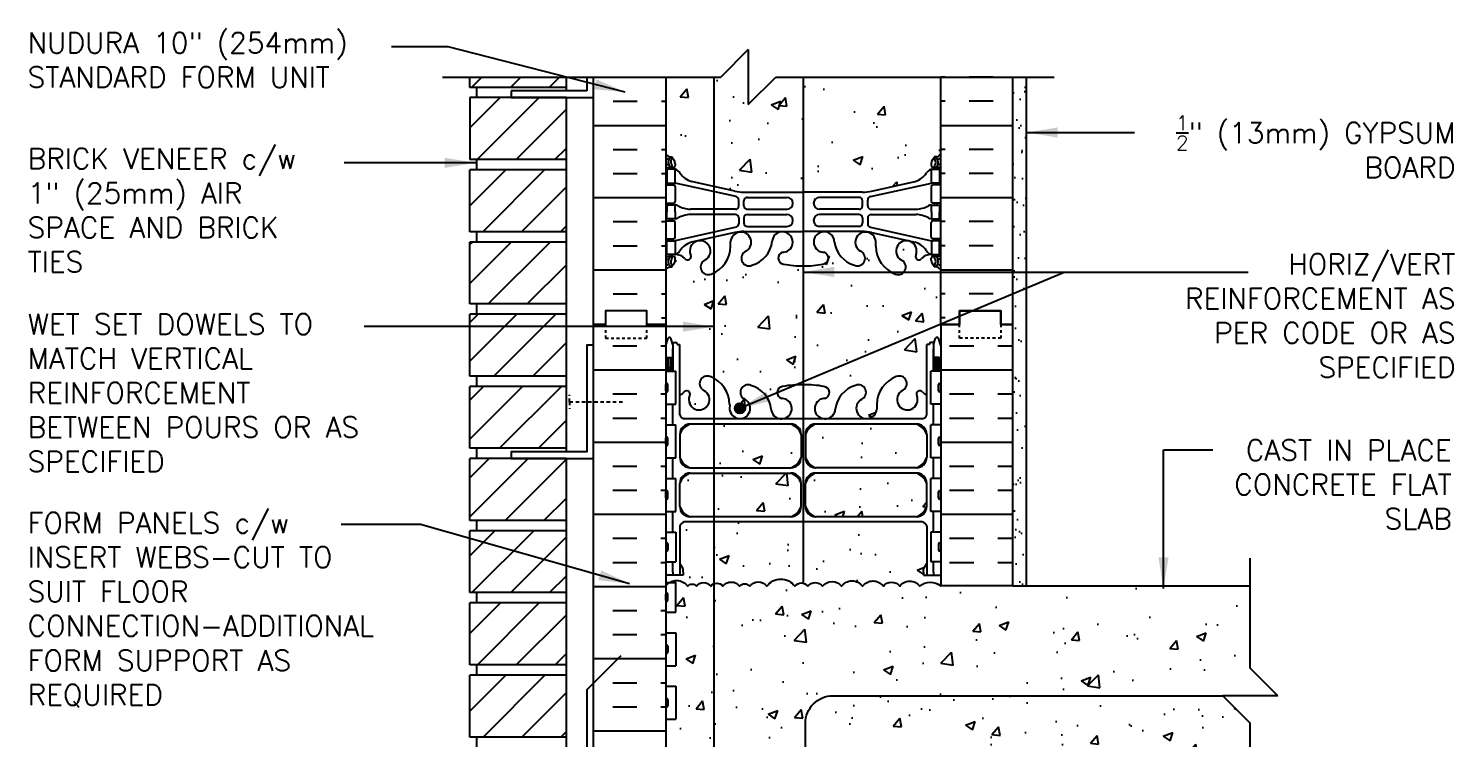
# Model space of a CAD drawing. Header units: inches. Extents: x 75 to 126.9, y 108.4 to 175.2.
# Drawn here: x 75 to 126.9, y 149.3 to 175.2 of the extents above; entities that cross this region are included whole.
import ezdxf

# ---------------------------------------------------------------- set-up
doc = ezdxf.new("R2010")
doc.units = ezdxf.units.IN
doc.header["$LTSCALE"] = 0.5
doc.header["$MEASUREMENT"] = 0
doc.linetypes.add('DASHED2', pattern=[0.375, 0.25, -0.125])
for name, color, linetype in [('HATCH', 12, 'Continuous'), ('line25', 2, 'Continuous'), ('LINE3', 3, 'Continuous'), ('LINE50', 5, 'Continuous'), ('LINE9', 9, 'Continuous'), ('TEXT', 4, 'Continuous'), ('Web_Edge', 9, 'Continuous')]:
    doc.layers.add(name, color=color, linetype=linetype)
doc.styles.add('DIM', font='romans.shx', dxfattribs={"width": 0.7})
doc.styles.add('ROMANS', font='romans.shx', dxfattribs={"height": 0.75})
doc.dimstyles.new('ext_12', dxfattribs={"dimscale": 12, "dimtxt": 0.09375, "dimasz": 0.09375, "dimexe": 0.09375, "dimexo": 0.0625, "dimgap": 0.0625, "dimtad": 1, "dimdec": 1, "dimzin": 3, "dimdsep": 46, "dimlunit": 4, "dimtxsty": 'DIM', "dimcen": 0.09, "dimdle": 0.09375, "dimclrt": 4, "dimadec": 0, "dimazin": 0, "dimtfac": 1, "dimtdec": 1, "dimtmove": 2, "dimatfit": 3, "dimfxl": 1, "dimfrac": 2, "dimtolj": 1, "dimtzin": 0, "dimarcsym": 0})

msp = doc.modelspace()

# ---------------------------------------------------------------- hatches: boundary and pattern name
at = {"layer": 'HATCH'}
h = msp.add_hatch(dxfattribs=at)
h.set_pattern_fill('AR-CONC', color=256, scale=0.5)
h.paths.add_polyline_path([(118.433, 150.901), (120.433, 150.901), (119.433, 151.901), (119.433, 154.901), (110.803, 154.901), (108.178, 154.901, 0.370317), (107.416, 154.881, 0.520567), (106.685, 154.881, 0.520567), (106.092, 154.881, 0.520567), (105.335, 154.881, 0.520567), (104.568, 154.881, 0.520567), (103.88, 154.881, 0.520567), (103.344, 154.881, 0.520567), (102.874, 154.881, 0.520567), (101.854, 154.881, 0.520567), (101.23, 154.881, 0.520567), (100.863, 154.881, 0.520567), (100.258, 154.881, 0.520567), (99.813, 154.881, 0.520567), (99.298, 154.881, 0.520567), (98.976, 154.881, 0.388951), (98.322, 155.026), (98.543, 155.026), (98.543, 153.946), (98.178, 153.946), (98.178, 153.196), (98.543, 153.196), (98.543, 151.996), (98.178, 151.996), (98.178, 151.246), (98.543, 151.246), (98.543, 150.046), (98.178, 150.046), (98.178, 149.296), (98.543, 149.296), (98.543, 148.096), (98.178, 148.096), (98.178, 146.401, -0.504816), (98.976, 146.381, -0.520567), (99.298, 146.381, -0.520567), (99.813, 146.381, -0.520567), (100.258, 146.381, -0.520567), (100.863, 146.381, -0.520567), (101.23, 146.381, -0.520567), (101.854, 146.381, -0.520567), (102.874, 146.381, -0.520567), (103.344, 146.381, -0.520567), (103.88, 146.381, -0.520567), (104.568, 146.381, -0.520567), (105.335, 146.381, -0.520567), (106.092, 146.381, -0.520567), (106.685, 146.381, -0.520567), (107.416, 146.381, -0.370317), (108.178, 146.401), (108.866, 146.401), (108.866, 146.901), (110.366, 146.901), (119.433, 146.901), (119.433, 149.901)])
h.paths.add_polyline_path([(107.668, 130.967, 0.108935), (107.515, 130.854, -0.8344), (107.304, 130.979), (107.316, 131.001, 2.155404), (106.777, 130.806, -1), (106.563, 130.295, -0.311223), (105.854, 131.311), (105.855, 131.476, 1.661382), (105.294, 131.124, -1), (105.08, 130.612, -0.30095), (104.344, 131.485, 1.661382), (103.783, 131.132, 0.055617), (103.962, 131.086, -0.843243), (103.928, 130.654, -0.049932), (103.178, 130.59, -0.049932), (102.428, 130.654, -0.843243), (102.394, 131.086, 0.055617), (102.573, 131.132, 1.661382), (102.012, 131.485, -0.30095), (101.276, 130.612, -1), (101.062, 131.124, 1.661382), (100.501, 131.476), (100.502, 131.311, -0.311223), (99.793, 130.295, -1), (99.579, 130.806, 2.155404), (99.041, 131.001), (99.052, 130.979, -0.834375), (98.841, 130.854, 0.108938), (98.688, 130.967), (98.688, 129.13), (98.588, 129.13), (98.588, 129.1, -0.414214), (98.538, 129.05), (98.412, 129.05), (98.363, 128.9, -0.6), (98.263, 128.9), (98.178, 129.161), (98.178, 128.401), (102.376, 128.401), (103.376, 129.401), (103.376, 127.401), (104.376, 128.401), (108.178, 128.401), (108.178, 129.161), (108.093, 128.9, -0.6), (107.993, 128.9), (107.944, 129.05), (107.818, 129.05, -0.414214), (107.768, 129.1), (107.768, 129.13), (107.668, 129.13)])
h.paths.add_polyline_path([(107.668, 139.075, 0.268138), (107.507, 139.223), (98.849, 139.223, 0.268156), (98.688, 139.075), (98.688, 137.713), (98.808, 137.513), (98.808, 137.401), (98.808, 137.289), (98.688, 137.089), (98.688, 135.727, 0.268156), (98.849, 135.579), (107.507, 135.579, 0.268138), (107.668, 135.727), (107.668, 137.089), (107.548, 137.289), (107.548, 137.401), (107.548, 137.513), (107.668, 137.713)])
h.paths.add_polyline_path([(102.727, 133.61), (99.063, 133.61, 0.225652), (98.688, 133.235), (98.688, 132.394, 0.225652), (99.063, 132.019), (102.727, 132.019, 0.225652), (103.102, 132.394), (103.102, 133.235, 0.225652)])
h.paths.add_polyline_path([(103.102, 134.176), (103.102, 135.017, 0.225652), (102.727, 135.392), (99.063, 135.392, 0.225652), (98.688, 135.017), (98.688, 134.176, 0.225652), (99.063, 133.801), (102.727, 133.801, 0.225652)])
h.paths.add_polyline_path([(107.668, 135.017, 0.225652), (107.293, 135.392), (103.629, 135.392, 0.225652), (103.254, 135.017), (103.254, 134.176, 0.225652), (103.629, 133.801), (107.293, 133.801, 0.225652), (107.668, 134.176)])
h.paths.add_polyline_path([(107.668, 133.235, 0.225652), (107.293, 133.61), (103.629, 133.61, 0.225652), (103.254, 133.235), (103.254, 132.394, 0.225652), (103.629, 132.019), (107.293, 132.019, 0.225652), (107.668, 132.394)])
h.paths.add_polyline_path([(103.102, 140.626, 0.225652), (102.727, 141.001), (99.063, 141.001, 0.225652), (98.688, 140.626), (98.688, 139.786, 0.225652), (99.063, 139.411), (102.727, 139.411, 0.225652), (103.102, 139.786)])
h.paths.add_polyline_path([(103.102, 142.408, 0.225652), (102.727, 142.783), (99.063, 142.783, 0.225652), (98.688, 142.408), (98.688, 141.567, 0.225652), (99.063, 141.192), (102.727, 141.192, 0.225652), (103.102, 141.567)])
h.paths.add_polyline_path([(107.668, 142.408, 0.225652), (107.293, 142.783), (103.629, 142.783, 0.225652), (103.254, 142.408), (103.254, 141.567, 0.225652), (103.629, 141.192), (107.293, 141.192, 0.225652), (107.668, 141.567)])
h.paths.add_polyline_path([(107.668, 140.626, 0.225652), (107.293, 141.001), (103.629, 141.001, 0.225652), (103.254, 140.626), (103.254, 139.786, 0.225652), (103.629, 139.411), (107.293, 139.411, 0.225652), (107.668, 139.786)])
h.paths.add_polyline_path([(107.668, 145.672), (107.768, 145.672), (107.768, 145.702, -0.414214), (107.818, 145.752), (107.944, 145.752), (107.993, 145.902, -0.6), (108.093, 145.902), (108.178, 145.642), (108.178, 146.401, 0.370317), (107.416, 146.381, 0.520567), (106.685, 146.381, 0.520567), (106.092, 146.381, 0.520567), (105.335, 146.381, 0.520567), (104.568, 146.381, 0.520567), (103.88, 146.381, 0.520567), (103.344, 146.381, 0.520567), (102.874, 146.381, 0.520567), (101.854, 146.381, 0.520567), (101.23, 146.381, 0.520567), (100.863, 146.381, 0.520567), (100.258, 146.381, 0.520567), (99.813, 146.381, 0.520567), (99.298, 146.381, 0.520567), (98.976, 146.381, 0.504816), (98.178, 146.401), (98.178, 145.642), (98.263, 145.902, -0.6), (98.363, 145.902), (98.412, 145.752), (98.538, 145.752, -0.414214), (98.588, 145.702), (98.588, 145.672), (98.688, 145.672), (98.688, 143.835, 0.108933), (98.841, 143.948, -0.8344), (99.052, 143.823), (99.041, 143.801, 2.155404), (99.579, 143.996, -1), (99.793, 144.507, -0.311223), (100.502, 143.491), (100.501, 143.326, 1.661382), (101.062, 143.679, -1), (101.276, 144.19, -0.30095), (102.012, 143.318, 1.661382), (102.573, 143.67, 0.055617), (102.394, 143.716, -0.843243), (102.428, 144.148, -0.049932), (103.178, 144.213, -0.049932), (103.928, 144.148, -0.843243), (103.962, 143.716, 0.055617), (103.783, 143.67, 1.661382), (104.344, 143.318, -0.30095), (105.08, 144.19, -1), (105.294, 143.679, 1.661382), (105.855, 143.326), (105.854, 143.491, -0.311223), (106.563, 144.507, -1), (106.777, 143.996, 2.155404), (107.316, 143.801), (107.304, 143.823, -0.834375), (107.515, 143.948, 0.10894), (107.668, 143.835)])
h.paths.add_polyline_path([(107.668, 157.075, 0.268138), (107.507, 157.223), (98.849, 157.223, 0.268156), (98.688, 157.075), (98.688, 155.713), (98.808, 155.513), (98.808, 155.401), (98.808, 155.281), (98.178, 155.281), (98.178, 155.026), (98.322, 155.026, -0.388951), (98.976, 154.881, -0.520567), (99.298, 154.881, -0.520567), (99.813, 154.881, -0.520567), (100.258, 154.881, -0.520567), (100.863, 154.881, -0.520567), (101.23, 154.881, -0.520567), (101.854, 154.881, -0.520567), (102.874, 154.881, -0.520567), (103.344, 154.881, -0.520567), (103.88, 154.881, -0.520567), (104.568, 154.881, -0.520567), (105.335, 154.881, -0.520567), (106.092, 154.881, -0.520567), (106.685, 154.881, -0.520567), (107.416, 154.881, -0.370317), (108.178, 154.901), (108.178, 155.281), (107.548, 155.281), (107.548, 155.401), (107.548, 155.513), (107.668, 155.713)])
h.paths.add_polyline_path([(103.102, 158.626, 0.225652), (102.727, 159.001), (99.063, 159.001, 0.225652), (98.688, 158.626), (98.688, 157.786, 0.225652), (99.063, 157.411), (102.727, 157.411, 0.225652), (103.102, 157.786)])
h.paths.add_polyline_path([(103.102, 160.408, 0.225652), (102.727, 160.783), (99.063, 160.783, 0.225652), (98.688, 160.408), (98.688, 159.567, 0.225652), (99.063, 159.192), (102.727, 159.192, 0.225652), (103.102, 159.567)])
h.paths.add_polyline_path([(107.668, 160.408, 0.225652), (107.293, 160.783), (103.629, 160.783, 0.225652), (103.254, 160.408), (103.254, 159.567, 0.225652), (103.629, 159.192), (107.293, 159.192, 0.225652), (107.668, 159.567)])
h.paths.add_polyline_path([(107.668, 158.626, 0.225652), (107.293, 159.001), (103.629, 159.001, 0.225652), (103.254, 158.626), (103.254, 157.786, 0.225652), (103.629, 157.411), (107.293, 157.411, 0.225652), (107.668, 157.786)])
h.paths.add_polyline_path([(107.668, 163.672), (107.768, 163.672), (107.768, 163.702, -0.414214), (107.818, 163.752), (107.944, 163.752), (107.993, 163.902, -0.6), (108.093, 163.902), (108.178, 163.642), (108.178, 164.401), (108.178, 166.401, 0.08841), (108.032, 166.498), (107.942, 166.498), (107.942, 166.54, -0.249069), (107.832, 166.747), (107.832, 166.815, -0.414214), (107.895, 166.877), (107.942, 166.877), (107.942, 166.947), (107.837, 166.947, 0.231736), (107.479, 166.796, -0.8344), (107.268, 166.922), (107.28, 166.943, 2.155404), (106.741, 166.749, -1), (106.527, 166.238, -0.311223), (105.818, 167.254), (105.819, 167.419, 1.661382), (105.258, 167.066, -1), (105.044, 166.555, -0.30095), (104.308, 167.427, 1.661382), (103.747, 167.074, 0.055617), (103.926, 167.029, -0.843243), (103.892, 166.596, -0.047544), (103.178, 166.532, -0.047544), (102.464, 166.596, -0.843243), (102.43, 167.029, 0.055617), (102.609, 167.074, 1.661382), (102.048, 167.427, -0.30095), (101.312, 166.555, -1), (101.098, 167.066, 1.661382), (100.537, 167.419), (100.538, 167.254, -0.311223), (99.829, 166.238, -1), (99.615, 166.749, 2.155404), (99.077, 166.943), (99.088, 166.922, -0.834375), (98.877, 166.796, 0.23174), (98.519, 166.947), (98.414, 166.947), (98.414, 166.877), (98.462, 166.877, -0.414214), (98.524, 166.815), (98.524, 166.747, -0.249069), (98.414, 166.54), (98.414, 166.498), (98.324, 166.498, 0.088416), (98.178, 166.401), (98.178, 164.401), (98.178, 163.642), (98.263, 163.902, -0.6), (98.363, 163.902), (98.412, 163.752), (98.538, 163.752, -0.414214), (98.588, 163.702), (98.588, 163.672), (98.688, 163.672), (98.688, 161.835, 0.108933), (98.841, 161.948, -0.8344), (99.052, 161.823), (99.041, 161.801, 2.155404), (99.579, 161.996, -1), (99.793, 162.507, -0.311223), (100.502, 161.491), (100.501, 161.326, 1.661382), (101.062, 161.679, -1), (101.276, 162.19, -0.30095), (102.012, 161.318, 1.661382), (102.573, 161.67, 0.055617), (102.394, 161.716, -0.843243), (102.428, 162.148, -0.049932), (103.178, 162.213, -0.049932), (103.928, 162.148, -0.843243), (103.962, 161.716, 0.055617), (103.783, 161.67, 1.661382), (104.344, 161.318, -0.30095), (105.08, 162.19, -1), (105.294, 161.679, 1.661382), (105.855, 161.326), (105.854, 161.491, -0.311223), (106.563, 162.507, -1), (106.777, 161.996, 2.155404), (107.316, 161.801), (107.304, 161.823, -0.834375), (107.515, 161.948, 0.10894), (107.668, 161.835)])
h.paths.add_polyline_path([(108.178, 173.401), (102.178, 173.401), (101.178, 172.401), (101.178, 174.401), (100.178, 173.401), (98.178, 173.401), (98.178, 170.593, 0.088416), (98.324, 170.496), (98.414, 170.496), (98.414, 170.454, -0.249069), (98.524, 170.247), (98.524, 170.18, -0.414214), (98.462, 170.117), (98.414, 170.117), (98.414, 170.047), (98.519, 170.047, -0.155529), (98.695, 169.913, 0.180914), (99.113, 169.602), (100.693, 169.249, 0.054974), (101.02, 169.213), (103.178, 169.213), (105.336, 169.213, 0.054974), (105.663, 169.249), (107.244, 169.602, 0.180914), (107.661, 169.913, -0.155529), (107.837, 170.047), (107.942, 170.047), (107.942, 170.117), (107.895, 170.117, -0.414214), (107.832, 170.18), (107.832, 170.247, -0.249069), (107.942, 170.454), (107.942, 170.496), (108.032, 170.496, 0.08841), (108.178, 170.593)])
h.paths.add_polyline_path([(98.178, 146.401), (97.491, 146.401), (97.491, 145.901), (95.991, 145.901), (95.991, 146.401), (95.553, 146.401), (93.553, 146.401), (93.553, 144.901, -1), (93.053, 144.901), (93.053, 146.401), (91.753, 146.401), (91.753, 144.651, 0.079579), (92.753, 141.401), (97.928, 132.026), (97.928, 131.651), (98.178, 131.651)])
h = msp.add_hatch(dxfattribs=at)
h.set_pattern_fill('ANSI31', color=256, scale=8, style=0)
h.set_pattern_definition([(45, (92.1293, 152.8277), (-0.707107, 0.707107), [])])
h.paths.add_polyline_path([(94.553, 154.276), (91.053, 154.276), (91.053, 152.026), (94.553, 152.026)])
h.paths.add_polyline_path([(94.553, 173.401), (91.053, 173.401), (91.053, 173.026), (94.553, 173.026)])
h.paths.add_polyline_path([(94.553, 149.026), (91.053, 149.026), (91.053, 146.776), (94.553, 146.776)])
h.paths.add_polyline_path([(94.553, 172.651), (92.553, 172.651), (91.053, 172.651), (91.053, 170.401), (94.553, 170.401)])
h.paths.add_polyline_path([(94.553, 170.026), (91.053, 170.026), (91.053, 167.776), (94.553, 167.776)])
h.paths.add_polyline_path([(94.553, 159.526), (91.053, 159.526), (91.053, 157.276), (94.553, 157.276)])
h.paths.add_polyline_path([(94.553, 162.151), (91.053, 162.151), (91.053, 159.901), (94.553, 159.901)])
h.paths.add_polyline_path([(94.553, 164.776), (91.053, 164.776), (91.053, 162.526), (94.553, 162.526)])
h.paths.add_polyline_path([(94.553, 167.401), (91.053, 167.401), (91.053, 165.151), (94.553, 165.151)])
h.paths.add_polyline_path([(94.553, 151.651), (91.053, 151.651), (91.053, 149.401), (94.553, 149.401)])
h.paths.add_polyline_path([(94.553, 156.901), (91.053, 156.901), (91.053, 154.651), (94.553, 154.651)])
h = msp.add_hatch(dxfattribs=at)
h.set_pattern_fill('INSUL', color=256, scale=7, style=0)
h.set_pattern_definition([(0, (-2827.9834, -232.6084), (0, 2.625), []), (0, (-2827.9834, -231.7334), (0, 2.625), [0.875, -0.875]), (0, (-2827.9834, -230.8584), (0, 2.625), [0.875, -0.875])])
h.paths.add_polyline_path([(98.178, 173.401), (95.553, 173.401), (95.553, 164.401), (95.991, 164.401), (95.991, 164.901), (97.491, 164.901), (97.491, 164.401), (98.178, 164.401)])
h = msp.add_hatch(dxfattribs=at)
h.set_pattern_fill('INSUL', color=256, scale=7, style=0)
h.set_pattern_definition([(180, (3034.3397, -232.6084), (0, 2.625), []), (180, (3034.3397, -231.7334), (0, 2.625), [0.875, -0.875]), (180, (3034.3397, -230.8584), (0, 2.625), [0.875, -0.875])])
h.paths.add_polyline_path([(110.803, 173.401), (108.178, 173.401), (108.178, 164.401), (108.866, 164.401), (108.866, 164.901), (110.366, 164.901), (110.366, 164.401), (110.803, 164.401)])
h = msp.add_hatch(dxfattribs=at)
h.set_pattern_fill('AR-SAND', color=256, scale=0.5, style=0)
h.set_pattern_definition([(37.5, (100.74064, 146.9011), (-0.031497, 0.963412), [0, -0.76, 0, -0.85, 0, -0.8125]), (7.5, (100.7406, 146.9011), (0.88489, 1.411073), [0, -0.41, 0, -0.685, 0, -0.2625]), (327.5, (100.1256, 146.9011), (1.55707, 0.00283), [0, -0.25, 0, -0.9, 0, -1.175]), (317.5, (100.1256, 146.9011), (1.503063, 0.43884), [0, -0.125, 0, -0.59, 0, -0.675])])
h.paths.add_polyline_path([(110.803, 154.901), (111.303, 154.901), (111.303, 173.401), (110.803, 173.401)])
h = msp.add_hatch(dxfattribs=at)
h.set_pattern_fill('INSUL', color=256, scale=7, style=0)
h.paths.add_polyline_path([(110.803, 164.401), (110.366, 164.401), (110.366, 163.901), (108.866, 163.901), (108.866, 164.401), (108.178, 164.401), (108.178, 154.901), (110.803, 154.901)])
h.paths.add_polyline_path([(98.178, 164.401), (97.491, 164.401), (97.491, 163.901), (95.991, 163.901), (95.991, 164.401), (95.553, 164.401), (95.553, 146.401), (95.991, 146.401), (95.991, 146.901), (97.491, 146.901), (97.491, 146.401), (98.178, 146.401), (98.178, 148.096)])
at = {"layer": 'LINE3'}
msp.add_hatch(color=256, dxfattribs=at).paths.add_polyline_path([(100.688, 161.354, 1), (101.063, 161.354, 1)])

# ---------------------------------------------------------------- linework, layer by layer
at = {"layer": 'HATCH'}
msp.add_lwpolyline([(98.178, 154.901, -0.504816), (98.976, 154.881, -0.520567), (99.298, 154.881, -0.520567), (99.813, 154.881, -0.520567), (100.258, 154.881, -0.520567), (100.863, 154.881, -0.520567), (101.23, 154.881, -0.520567), (101.854, 154.881, -0.520567), (102.874, 154.881, -0.520567), (103.344, 154.881, -0.520567), (103.88, 154.881, -0.520567), (104.568, 154.881, -0.520567), (105.335, 154.881, -0.520567), (106.092, 154.881, -0.520567), (106.685, 154.881, -0.520567), (107.416, 154.881, -0.370317), (108.178, 154.901)], format="xyb", dxfattribs=at)
at = {"layer": 'line25'}
for p, q in [((91.053, 173.026), (91.053, 173.401)), ((94.553, 173.401), (94.553, 172.901)), ((98.178, 173.401), (98.178, 164.401)), ((108.178, 164.401), (108.178, 173.401)), ((94.553, 173.026), (91.053, 173.026)), ((91.303, 172.651), (91.303, 173.026)), ((94.553, 172.651), (91.053, 172.651)), ((91.053, 172.651), (91.053, 170.401)), ((94.553, 172.651), (94.553, 159.776)), ((94.553, 170.401), (91.053, 170.401)), ((91.303, 170.026), (91.303, 170.401)), ((94.553, 170.026), (91.053, 170.026)), ((91.053, 167.776), (91.053, 170.026)), ((94.553, 167.776), (91.053, 167.776)), ((91.303, 167.401), (91.303, 167.776)), ((94.553, 167.401), (91.053, 167.401)), ((91.053, 165.151), (91.053, 167.401)), ((94.553, 165.151), (91.053, 165.151)), ((91.303, 164.776), (91.303, 165.151)), ((94.553, 164.776), (91.053, 164.776)), ((91.053, 162.526), (91.053, 164.776)), ((98.178, 164.401), (98.178, 146.401)), ((108.178, 164.401), (108.178, 154.901)), ((94.553, 162.526), (91.053, 162.526)), ((91.303, 162.151), (91.303, 162.526)), ((98.178, 162.706), (98.543, 162.706)), ((98.543, 161.506), (98.543, 162.706)), ((108.178, 162.706), (107.813, 162.706)), ((107.813, 161.506), (107.813, 162.706)), ((94.553, 162.151), (91.053, 162.151)), ((91.053, 159.901), (91.053, 162.151)), ((98.178, 161.506), (98.543, 161.506)), ((108.178, 161.506), (107.813, 161.506)), ((98.178, 160.756), (98.543, 160.756)), ((98.543, 159.556), (98.543, 160.756)), ((108.178, 160.756), (107.813, 160.756)), ((107.813, 159.556), (107.813, 160.756)), ((94.553, 159.901), (91.053, 159.901)), ((91.303, 159.526), (91.303, 159.901)), ((94.553, 159.526), (91.053, 159.526)), ((91.053, 157.276), (91.053, 159.526)), ((94.553, 159.526), (94.553, 146.401)), ((98.178, 159.556), (98.543, 159.556)), ((108.178, 159.556), (107.813, 159.556)), ((98.178, 158.806), (98.543, 158.806)), ((98.543, 157.606), (98.543, 158.806)), ((108.178, 158.806), (107.813, 158.806)), ((107.813, 157.606), (107.813, 158.806)), ((94.553, 157.276), (91.053, 157.276)), ((91.303, 156.901), (91.303, 157.276)), ((98.178, 157.606), (98.543, 157.606)), ((108.178, 157.606), (107.813, 157.606)), ((94.553, 156.901), (91.053, 156.901)), ((91.053, 154.651), (91.053, 156.901)), ((98.178, 156.856), (98.543, 156.856)), ((98.543, 156.856), (98.543, 155.776)), ((108.178, 156.856), (107.813, 156.856)), ((107.813, 156.856), (107.813, 155.776)), ((98.178, 155.776), (98.543, 155.776)), ((108.178, 155.776), (107.813, 155.776)), ((94.553, 154.651), (91.053, 154.651)), ((91.303, 154.276), (91.303, 154.651)), ((98.178, 155.026), (98.543, 155.026)), ((98.543, 153.946), (98.543, 155.026)), ((110.803, 154.901), (108.178, 154.901)), ((94.553, 154.276), (91.053, 154.276)), ((91.053, 152.026), (91.053, 154.276)), ((98.178, 153.946), (98.543, 153.946)), ((98.178, 153.196), (98.543, 153.196)), ((98.543, 153.196), (98.543, 151.996)), ((94.553, 152.026), (91.053, 152.026)), ((91.303, 151.651), (91.303, 152.026)), ((98.178, 151.996), (98.543, 151.996)), ((94.553, 151.651), (91.053, 151.651)), ((91.053, 149.401), (91.053, 151.651)), ((98.178, 151.246), (98.543, 151.246)), ((98.543, 151.246), (98.543, 150.046)), ((98.178, 150.046), (98.543, 150.046)), ((94.553, 149.401), (91.053, 149.401)), ((91.303, 149.026), (91.303, 149.401))]:
    msp.add_line(p, q, dxfattribs=at)
at = {"layer": 'LINE3'}
for p, q in [((99.928, 173.401), (99.928, 128.4)), ((103.178, 173.401), (103.178, 154.995))]:
    msp.add_line(p, q, dxfattribs=at)
at = {"layer": 'LINE3', "linetype": 'Continuous'}
msp.add_lwpolyline([(103.256, 138.901), (103.256, 149.901, -0.414214), (104.256, 150.901), (118.433, 150.901)], format="xyb", dxfattribs=at)
at = {"layer": 'LINE3'}
msp.add_circle((100.875, 161.354), 0.188, dxfattribs=at)
at = {"layer": 'LINE50'}
for p, q in [((95.553, 164.401), (95.553, 173.401)), ((110.803, 164.401), (110.803, 173.401)), ((95.553, 146.401), (95.553, 164.401)), ((110.803, 154.901), (110.803, 164.401))]:
    msp.add_line(p, q, dxfattribs=at)
for points in [[(98.178, 164.401), (97.491, 164.401), (97.491, 164.901), (95.991, 164.901), (95.991, 164.401), (95.553, 164.401)], [(98.178, 164.401), (97.491, 164.401), (97.491, 164.901), (95.991, 164.901), (95.991, 164.401), (95.553, 164.401)], [(108.178, 164.401), (108.866, 164.401), (108.866, 164.901), (110.366, 164.901), (110.366, 164.401), (110.803, 164.401)], [(110.803, 164.401), (110.366, 164.401), (110.366, 164.901), (108.866, 164.901), (108.866, 164.401), (108.178, 164.401)]]:
    msp.add_lwpolyline(points, dxfattribs=at)
at = {"layer": 'LINE9'}
for p, q in [((101.178, 174.401), (100.178, 173.401)), ((101.178, 174.401), (101.178, 172.401)), ((90.053, 173.401), (100.178, 173.401)), ((95.303, 173.401), (95.303, 172.901)), ((95.553, 172.651), (95.553, 173.401)), ((101.178, 172.401), (102.178, 173.401)), ((102.178, 173.401), (112.303, 173.401)), ((111.303, 154.901), (111.303, 173.401)), ((95.303, 172.901), (92.553, 172.901)), ((92.553, 172.901), (92.553, 172.651)), ((92.553, 172.651), (95.553, 172.651)), ((98.178, 161.996), (98.178, 162.216)), ((98.178, 162.161), (98.178, 162.161)), ((98.178, 162.051), (98.178, 162.051)), ((98.218, 162.256), (98.218, 162.256)), ((98.218, 161.956), (98.218, 161.956)), ((98.258, 161.996), (98.258, 162.216)), ((108.098, 161.996), (108.098, 162.216)), ((108.138, 162.256), (108.138, 162.256)), ((108.138, 161.956), (108.138, 161.956)), ((108.178, 161.996), (108.178, 162.216)), ((108.178, 162.161), (108.178, 162.161)), ((108.178, 162.051), (108.178, 162.051)), ((98.178, 160.046), (98.178, 160.266)), ((98.218, 160.306), (98.218, 160.306)), ((98.258, 160.046), (98.258, 160.266)), ((108.098, 160.046), (108.098, 160.266)), ((108.138, 160.306), (108.138, 160.306)), ((108.178, 160.046), (108.178, 160.266)), ((98.178, 160.211), (98.178, 160.211)), ((98.178, 160.101), (98.178, 160.101)), ((98.218, 160.006), (98.218, 160.006)), ((108.138, 160.006), (108.138, 160.006)), ((108.178, 160.211), (108.178, 160.211)), ((108.178, 160.101), (108.178, 160.101)), ((98.178, 158.096), (98.178, 158.316)), ((98.178, 158.261), (98.178, 158.261)), ((98.218, 158.356), (98.218, 158.356)), ((98.258, 158.096), (98.258, 158.316)), ((108.098, 158.096), (108.098, 158.316)), ((108.138, 158.356), (108.138, 158.356)), ((108.178, 158.096), (108.178, 158.316)), ((108.178, 158.261), (108.178, 158.261)), ((98.178, 158.151), (98.178, 158.151)), ((98.218, 158.056), (98.218, 158.056)), ((108.138, 158.056), (108.138, 158.056)), ((108.178, 158.151), (108.178, 158.151)), ((98.178, 156.426), (98.178, 156.206)), ((98.178, 156.371), (98.178, 156.371)), ((98.178, 156.261), (98.178, 156.261)), ((98.218, 156.466), (98.218, 156.466)), ((98.218, 156.166), (98.218, 156.166)), ((98.258, 156.426), (98.258, 156.206)), ((108.098, 156.426), (108.098, 156.206)), ((108.138, 156.466), (108.138, 156.466)), ((108.138, 156.166), (108.138, 156.166)), ((108.178, 156.426), (108.178, 156.206)), ((108.178, 156.371), (108.178, 156.371)), ((108.178, 156.261), (108.178, 156.261)), ((119.433, 151.901), (119.433, 155.901)), ((98.178, 154.376), (98.178, 154.596)), ((98.218, 154.636), (98.218, 154.636)), ((98.258, 154.376), (98.258, 154.596)), ((110.803, 154.901), (119.433, 154.901)), ((98.178, 154.541), (98.178, 154.541)), ((98.178, 154.431), (98.178, 154.431)), ((98.218, 154.336), (98.218, 154.336)), ((98.178, 152.706), (98.178, 152.486)), ((98.178, 152.651), (98.178, 152.651)), ((98.178, 152.541), (98.178, 152.541)), ((98.218, 152.746), (98.218, 152.746)), ((98.258, 152.706), (98.258, 152.486)), ((95.319, 151.128), (96.553, 152.362)), ((98.218, 152.446), (98.218, 152.446)), ((120.433, 150.901), (119.433, 151.901)), ((95.319, 146.605), (95.319, 151.128)), ((98.178, 150.756), (98.178, 150.536)), ((98.178, 150.701), (98.178, 150.701)), ((98.178, 150.591), (98.178, 150.591)), ((98.218, 150.496), (98.218, 150.496)), ((98.258, 150.756), (98.258, 150.536)), ((120.433, 150.901), (118.433, 150.901)), ((118.433, 150.901), (119.433, 149.901)), ((119.433, 145.901), (119.433, 149.901))]:
    msp.add_line(p, q, dxfattribs=at)
at = {"layer": 'LINE9', "linetype": 'DASHED2'}
for q in [(94.678, 161.839), (96.678, 161.589), (94.678, 161.339)]:
    msp.add_line((94.678, 161.589), q, dxfattribs=at)
at = {"layer": 'LINE9', "linetype": 'DASHED2', "ltscale": 0.15}
for points in [[(95.991, 164.401), (95.991, 164.401), (95.991, 163.901), (97.491, 163.901), (97.491, 164.401), (97.491, 164.401)], [(110.366, 164.401), (110.366, 164.401), (110.366, 163.901), (108.866, 163.901), (108.866, 164.401), (108.866, 164.401)], [(110.366, 164.401), (110.366, 164.401), (110.366, 163.901), (108.866, 163.901), (108.866, 164.401), (108.866, 164.401)]]:
    msp.add_lwpolyline(points, dxfattribs=at)
at = {"layer": 'LINE9'}
msp.add_lwpolyline([(95.553, 163.651), (95.303, 163.651), (95.303, 159.776), (92.553, 159.776), (92.553, 159.526), (95.553, 159.526)], close=True, dxfattribs=at)
for centre, start, end in [((98.218, 162.216), 90, 180), ((98.218, 161.996), 180, 270), ((98.218, 162.216), 360, 90), ((98.218, 161.996), 270, 0), ((108.138, 162.216), 90, 180), ((108.138, 161.996), 180, 270), ((108.138, 162.216), 0, 90), ((108.138, 161.996), 270, 0), ((98.218, 160.266), 90, 180), ((98.218, 160.266), 360, 90), ((108.138, 160.266), 90, 180), ((108.138, 160.266), 0, 90), ((98.218, 160.046), 180, 270), ((98.218, 160.046), 270, 0), ((108.138, 160.046), 180, 270), ((108.138, 160.046), 270, 0), ((98.218, 158.316), 90, 180), ((98.218, 158.316), 360, 90), ((108.138, 158.316), 90, 180), ((108.138, 158.316), 0, 90), ((98.218, 158.096), 180, 270), ((98.218, 158.096), 270, 0), ((108.138, 158.096), 180, 270), ((108.138, 158.096), 270, 0), ((98.218, 156.426), 90, 180), ((98.218, 156.206), 180, 270), ((98.218, 156.426), 0, 90), ((98.218, 156.206), 270, 0), ((108.138, 156.426), 90, 180), ((108.138, 156.206), 180, 270), ((108.138, 156.426), 360, 90), ((108.138, 156.206), 270, 0), ((98.218, 154.596), 90, 180), ((98.218, 154.596), 360, 90), ((98.218, 154.376), 180, 270), ((98.218, 154.376), 270, 0), ((98.218, 152.706), 90, 180), ((98.218, 152.486), 180, 270), ((98.218, 152.706), 0, 90), ((98.218, 152.486), 270, 0), ((98.218, 150.756), 90, 180), ((98.218, 150.536), 180, 270), ((98.218, 150.756), 0, 90), ((98.218, 150.536), 270, 0)]:
    msp.add_arc(centre, 0.04, start, end, dxfattribs=at)
at = {"layer": 'Web_Edge'}
for p, q in [((98.178, 170.217), (98.256, 170.217)), ((98.178, 170.117), (98.462, 170.117)), ((98.324, 170.496), (98.414, 170.496)), ((98.324, 170.117), (98.324, 170.047)), ((98.414, 170.496), (98.414, 170.454)), ((98.414, 170.117), (98.414, 170.047)), ((98.524, 170.247), (98.524, 170.18)), ((107.832, 170.247), (107.832, 170.18)), ((108.178, 170.117), (107.895, 170.117)), ((108.032, 170.496), (107.942, 170.496)), ((107.942, 170.496), (107.942, 170.454)), ((107.942, 170.117), (107.942, 170.047)), ((108.032, 170.117), (108.032, 170.047)), ((108.178, 170.217), (108.1, 170.217)), ((100.693, 169.249), (99.113, 169.602)), ((105.663, 169.249), (107.244, 169.602)), ((98.178, 169.477), (98.462, 169.477)), ((98.324, 169.547), (98.324, 169.477)), ((98.414, 169.547), (98.414, 169.477)), ((100.737, 169.051), (98.519, 169.547)), ((98.524, 169.415), (98.524, 168.88)), ((101.02, 169.213), (103.178, 169.213)), ((105.336, 169.213), (103.178, 169.213)), ((105.62, 169.051), (107.837, 169.547)), ((107.832, 169.415), (107.832, 168.88)), ((108.178, 169.477), (107.895, 169.477)), ((107.942, 169.547), (107.942, 169.477)), ((108.032, 169.547), (108.032, 169.477)), ((98.178, 168.817), (98.462, 168.817)), ((98.324, 168.817), (98.324, 168.747)), ((98.414, 168.817), (98.414, 168.747)), ((100.709, 168.591), (99.072, 168.591)), ((100.834, 168.716), (100.834, 168.929)), ((101.022, 168.717), (101.022, 168.901)), ((101.147, 169.026), (102.586, 169.026)), ((101.147, 168.592), (102.586, 168.592)), ((105.209, 169.026), (103.77, 169.026)), ((105.209, 168.592), (103.77, 168.592)), ((105.334, 168.717), (105.334, 168.901)), ((105.522, 168.716), (105.522, 168.929)), ((105.647, 168.591), (107.284, 168.591)), ((108.178, 168.817), (107.895, 168.817)), ((107.942, 168.817), (107.942, 168.747)), ((108.032, 168.817), (108.032, 168.747)), ((98.178, 168.177), (98.462, 168.177)), ((98.324, 168.177), (98.324, 168.247)), ((98.414, 168.177), (98.414, 168.247)), ((98.524, 167.58), (98.524, 168.115)), ((100.709, 168.403), (99.072, 168.403)), ((100.834, 168.278), (100.834, 168.066)), ((101.022, 168.277), (101.022, 168.093)), ((101.147, 168.402), (102.586, 168.402)), ((105.209, 168.402), (103.77, 168.402)), ((105.334, 168.277), (105.334, 168.093)), ((105.522, 168.278), (105.522, 168.066)), ((105.647, 168.403), (107.284, 168.403)), ((107.832, 167.58), (107.832, 168.115)), ((108.178, 168.177), (107.895, 168.177)), ((107.942, 168.177), (107.942, 168.247)), ((108.032, 168.177), (108.032, 168.247)), ((98.178, 167.517), (98.462, 167.517)), ((98.324, 167.447), (98.324, 167.517)), ((98.414, 167.447), (98.414, 167.517)), ((100.737, 167.944), (98.519, 167.447)), ((100.693, 167.746), (99.113, 167.393)), ((101.02, 167.782), (103.178, 167.782)), ((101.147, 167.968), (102.586, 167.968)), ((105.336, 167.782), (103.178, 167.782)), ((105.209, 167.968), (103.77, 167.968)), ((105.62, 167.944), (107.837, 167.447)), ((105.663, 167.746), (107.244, 167.393)), ((108.178, 167.517), (107.895, 167.517)), ((107.942, 167.447), (107.942, 167.517)), ((108.032, 167.447), (108.032, 167.517)), ((100.538, 167.254), (100.537, 167.419)), ((105.818, 167.254), (105.819, 167.419)), ((98.178, 166.877), (98.462, 166.877)), ((98.178, 166.777), (98.256, 166.777)), ((98.324, 166.877), (98.324, 166.947)), ((98.324, 166.498), (98.414, 166.498)), ((98.414, 166.877), (98.414, 166.947)), ((98.414, 166.498), (98.414, 166.54)), ((98.524, 166.747), (98.524, 166.815)), ((99.077, 166.943), (99.088, 166.922)), ((107.28, 166.943), (107.268, 166.922)), ((107.832, 166.747), (107.832, 166.815)), ((108.178, 166.877), (107.895, 166.877)), ((107.942, 166.877), (107.942, 166.947)), ((107.942, 166.498), (107.942, 166.54)), ((108.032, 166.498), (107.942, 166.498)), ((108.032, 166.877), (108.032, 166.947)), ((108.178, 166.777), (108.1, 166.777)), ((98.178, 163.642), (98.263, 163.902)), ((98.438, 163.672), (98.363, 163.902)), ((107.918, 163.672), (107.993, 163.902)), ((108.178, 163.642), (108.093, 163.902)), ((98.412, 163.752), (98.538, 163.752)), ((98.438, 163.672), (98.438, 162.706)), ((98.588, 163.702), (98.588, 163.702)), ((98.588, 163.702), (98.588, 163.672)), ((98.588, 163.672), (98.688, 163.672)), ((98.688, 161.118), (98.688, 163.672)), ((107.768, 163.672), (107.668, 163.672)), ((107.668, 161.118), (107.668, 163.672)), ((107.768, 163.702), (107.768, 163.702)), ((107.768, 163.702), (107.768, 163.672)), ((107.944, 163.752), (107.818, 163.752)), ((107.918, 163.672), (107.918, 162.706)), ((99.041, 161.801), (99.052, 161.823)), ((107.316, 161.801), (107.304, 161.823)), ((100.502, 161.491), (100.501, 161.326)), ((105.854, 161.491), (105.855, 161.326)), ((107.507, 160.97), (98.849, 160.97)), ((102.727, 160.783), (99.063, 160.783)), ((107.293, 160.783), (103.629, 160.783)), ((98.688, 160.408), (98.688, 159.567)), ((103.102, 160.408), (103.102, 159.567)), ((103.254, 160.409), (103.254, 159.568)), ((107.668, 160.408), (107.668, 159.567)), ((99.063, 159.192), (102.727, 159.192)), ((99.063, 159.001), (102.727, 159.001)), ((107.293, 159.192), (103.629, 159.192)), ((107.293, 159.001), (103.629, 159.001)), ((98.688, 157.786), (98.688, 158.626)), ((103.102, 157.786), (103.102, 158.626)), ((103.254, 157.785), (103.254, 158.626)), ((107.668, 157.786), (107.668, 158.626)), ((107.507, 157.223), (98.849, 157.223)), ((102.727, 157.411), (99.063, 157.411)), ((107.293, 157.411), (103.629, 157.411)), ((98.688, 157.075), (98.688, 155.281)), ((107.668, 157.075), (107.668, 155.281)), ((98.808, 155.513), (98.688, 155.713)), ((98.808, 155.513), (98.688, 155.713)), ((107.548, 155.513), (107.668, 155.713)), ((107.548, 155.513), (107.668, 155.713)), ((98.804, 155.281), (98.178, 155.281)), ((98.808, 155.289), (98.804, 155.281)), ((98.808, 155.289), (98.804, 155.281)), ((98.808, 155.401), (98.808, 155.513)), ((98.808, 155.401), (98.808, 155.513)), ((98.808, 155.401), (98.808, 155.289)), ((98.808, 155.401), (98.808, 155.289)), ((107.548, 155.401), (107.548, 155.513)), ((107.548, 155.401), (107.548, 155.513)), ((107.548, 155.401), (107.548, 155.289)), ((107.548, 155.401), (107.548, 155.289)), ((107.548, 155.289), (107.553, 155.281)), ((107.548, 155.289), (107.553, 155.281)), ((107.553, 155.281), (108.178, 155.281))]:
    msp.add_line(p, q, dxfattribs=at)
for points in [[(98.219, 169.547), (98.519, 169.547), (98.519, 170.047), (98.219, 170.047)], [(108.137, 169.547), (107.837, 169.547), (107.837, 170.047), (108.137, 170.047)], [(98.219, 167.447), (98.519, 167.447), (98.519, 166.947), (98.219, 166.947)], [(108.137, 167.447), (107.837, 167.447), (107.837, 166.947), (108.137, 166.947)], [(98.388, 162.762), (98.238, 162.762), (98.238, 163.202), (98.388, 163.202)], [(98.348, 162.822), (98.278, 162.822), (98.278, 163.202), (98.348, 163.202)], [(107.968, 162.762), (108.118, 162.762), (108.118, 163.202), (107.968, 163.202)], [(108.008, 162.822), (108.078, 162.822), (108.078, 163.202), (108.008, 163.202)]]:
    msp.add_lwpolyline(points, close=True, dxfattribs=at)
for points in [[(98.519, 168.497), (98.519, 168.747), (98.219, 168.747), (98.219, 168.497)], [(107.837, 168.497), (107.837, 168.747), (108.137, 168.747), (108.137, 168.497)], [(98.519, 168.497), (98.519, 168.247), (98.219, 168.247), (98.219, 168.497)], [(107.837, 168.497), (107.837, 168.247), (108.137, 168.247), (108.137, 168.497)], [(98.438, 162.706), (98.438, 163.522)], [(107.918, 162.706), (107.918, 163.522)], [(98.178, 162.152), (98.178, 155.281)], [(108.178, 162.152), (108.178, 155.281)], [(98.438, 160.756), (98.438, 161.506)], [(107.918, 160.756), (107.918, 161.506)], [(98.438, 158.806), (98.438, 159.556)], [(107.918, 158.806), (107.918, 159.556)], [(98.438, 156.856), (98.438, 157.606)], [(107.918, 156.856), (107.918, 157.606)], [(98.438, 155.401), (98.438, 155.776)], [(107.918, 155.401), (107.918, 155.776)], [(98.438, 155.401), (98.438, 155.281)], [(107.918, 155.401), (107.918, 155.281)]]:
    msp.add_lwpolyline(points, dxfattribs=at)
for centre, radius, start, end in [((98.524, 170.954), 0.5, 226.2109, 250.5288), ((98.524, 170.954), 0.6, 234.7832, 245.0748), ((98.256, 170.237), 0.0196, 269.4032, 15.4901), ((98.518, 170.302), 0.25, 140.1145, 222.4609), ((98.262, 170.391), 0.021, 343.464, 63.9957), ((98.36, 170.433), 0.045, 321.448, 139.1879), ((98.367, 170.163), 0.045, 222.4609, 42.4609), ((98.274, 170.247), 0.25, 0, 70.5288), ((98.518, 170.302), 0.16, 140.0001, 222.4609), ((98.462, 170.18), 0.0625, 270, 0), ((108.082, 170.247), 0.25, 109.4712, 180), ((107.895, 170.18), 0.0625, 180, 270), ((107.99, 170.163), 0.045, 137.5391, 317.5391), ((107.996, 170.433), 0.045, 40.8121, 218.552), ((107.838, 170.302), 0.16, 317.5391, 39.9999), ((107.832, 170.954), 0.5, 289.4712, 313.7878), ((107.838, 170.302), 0.25, 317.5391, 39.8855), ((108.094, 170.391), 0.021, 116.0043, 196.536), ((108.1, 170.237), 0.0196, 164.5099, 270.5968), ((107.832, 170.954), 0.6, 294.9252, 305.2158), ((98.397, 169.705), 0.364, 34.9775, 70.3387), ((99.32, 170.316), 0.743, 212.7919, 253.8107), ((107.036, 170.316), 0.743, 286.1893, 327.2081), ((107.96, 169.705), 0.364, 109.6613, 145.0225), ((98.462, 169.415), 0.0625, 0, 90), ((101.02, 170.713), 1.5, 257.4135, 270), ((105.336, 170.713), 1.5, 270, 282.5865), ((107.895, 169.415), 0.0625, 90, 180), ((98.462, 168.88), 0.0625, 270, 0), ((98.515, 168.529), 0.219, 60.4937, 88.92), ((99.161, 169.758), 1.17, 242.6365, 265.6505), ((100.709, 168.716), 0.125, 270, 0), ((100.709, 168.929), 0.125, 0, 77.3767), ((101.147, 168.901), 0.125, 90, 180), ((101.147, 168.717), 0.125, 180, 270), ((102.586, 168.809), 0.217, 270, 90), ((103.77, 168.809), 0.217, 90, 270), ((105.209, 168.901), 0.125, 0, 90), ((105.209, 168.717), 0.125, 270, 360), ((105.647, 168.929), 0.125, 102.6233, 180), ((105.647, 168.716), 0.125, 180, 270), ((107.196, 169.758), 1.17, 274.3495, 297.3635), ((107.841, 168.529), 0.219, 91.08, 119.5063), ((107.895, 168.88), 0.0625, 180, 270), ((98.462, 168.115), 0.0625, 0, 90), ((98.515, 168.466), 0.219, 271.08, 299.5063), ((99.161, 167.236), 1.17, 94.3495, 117.3635), ((100.709, 168.278), 0.125, 0, 90), ((100.709, 168.066), 0.125, 282.6233, 0), ((101.147, 168.277), 0.125, 90, 180), ((101.147, 168.093), 0.125, 180, 270), ((102.586, 168.185), 0.217, 270, 90), ((103.77, 168.185), 0.217, 90, 270), ((105.209, 168.277), 0.125, 0, 90), ((105.209, 168.093), 0.125, 270, 0), ((105.647, 168.278), 0.125, 90, 180), ((105.647, 168.066), 0.125, 180, 257.3767), ((107.196, 167.236), 1.17, 62.6365, 85.6505), ((107.841, 168.466), 0.219, 240.4937, 268.92), ((107.895, 168.115), 0.0625, 90, 180), ((98.462, 167.58), 0.0625, 270, 0), ((100.911, 167.391), 0.375, 299.9315, 175.7552), ((101.02, 166.282), 1.5, 90, 102.5865), ((102.422, 167.399), 0.375, 299.9315, 175.7552), ((103.934, 167.399), 0.375, 4.2448, 240.0685), ((105.445, 167.391), 0.375, 4.2448, 240.0685), ((105.336, 166.282), 1.5, 77.4135, 90), ((107.895, 167.58), 0.0625, 180, 270), ((98.397, 167.29), 0.364, 289.6613, 325.0225), ((99.32, 166.679), 0.743, 106.1893, 147.2081), ((99.428, 167.074), 0.375, 299.9315, 200.3757), ((99.446, 167.26), 1.092, 290.5175, 359.6668), ((101.205, 166.81), 0.277, 112.68, 292.68), ((101.021, 167.547), 1.034, 286.3365, 353.3331), ((102.484, 166.816), 0.22, 104.2604, 264.8165), ((102.315, 167.855), 0.834, 277.8937, 290.6271), ((104.041, 167.855), 0.834, 249.3729, 262.1063), ((103.872, 166.816), 0.22, 275.1835, 75.7396), ((105.335, 167.547), 1.034, 186.6669, 253.6635), ((105.151, 166.81), 0.277, 247.32, 67.32), ((106.91, 167.26), 1.092, 180.3332, 249.4825), ((106.928, 167.074), 0.375, 339.6243, 240.0685), ((107.036, 166.679), 0.743, 32.7919, 73.8107), ((107.96, 167.29), 0.364, 214.9775, 250.3387), ((98.524, 166.04), 0.6, 114.9252, 125.2168), ((98.524, 166.04), 0.5, 109.4712, 133.7891), ((98.256, 166.758), 0.0196, 344.5099, 90.5968), ((98.518, 166.693), 0.25, 137.5391, 219.8855), ((98.262, 166.603), 0.021, 296.0043, 16.536), ((98.36, 166.562), 0.045, 220.8121, 38.552), ((98.367, 166.831), 0.045, 317.5391, 137.5391), ((98.274, 166.747), 0.25, 289.4712, 360), ((98.518, 166.693), 0.16, 137.5391, 219.9999), ((98.462, 166.815), 0.0625, 360, 90), ((98.544, 166.507), 0.441, 41.0127, 93.2024), ((98.971, 166.878), 0.125, 221.0127, 20.3757), ((99.722, 166.493), 0.277, 112.68, 292.68), ((103.161, 170.309), 3.777, 259.3725, 270.2606), ((103.195, 170.309), 3.777, 269.7394, 280.6275), ((106.634, 166.493), 0.277, 247.32, 67.32), ((107.385, 166.878), 0.125, 159.6243, 318.9873), ((107.812, 166.507), 0.441, 86.7976, 138.9873), ((107.895, 166.815), 0.0625, 90, 180), ((108.082, 166.747), 0.25, 180, 250.5288), ((107.99, 166.831), 0.045, 42.4609, 222.4609), ((107.996, 166.562), 0.045, 141.448, 319.1879), ((107.838, 166.693), 0.16, 320.0001, 42.4609), ((107.832, 166.04), 0.5, 46.2122, 70.5288), ((107.838, 166.693), 0.25, 320.1145, 42.4609), ((108.094, 166.603), 0.021, 163.464, 243.9957), ((108.1, 166.758), 0.0196, 89.4032, 195.4901), ((107.832, 166.04), 0.6, 54.7832, 65.0748), ((98.313, 163.876), 0.0567, 28.0725, 151.9275), ((108.043, 163.876), 0.0567, 28.0725, 151.9275), ((98.538, 163.702), 0.05, 0, 90), ((107.818, 163.702), 0.05, 90, 180), ((99.686, 162.251), 0.277, 67.32, 247.32), ((99.41, 161.485), 1.092, 0.3332, 69.4825), ((106.946, 161.485), 1.092, 110.5175, 179.6668), ((106.67, 162.251), 0.277, 292.68, 112.68), ((98.508, 162.238), 0.441, 294.1187, 318.9873), ((98.935, 161.866), 0.125, 339.6243, 138.9873), ((99.392, 161.671), 0.375, 159.6243, 60.0685), ((101.169, 161.934), 0.277, 67.32, 247.32), ((100.985, 161.197), 1.034, 6.6669, 73.6635), ((102.448, 161.929), 0.22, 95.1835, 255.7396), ((103.125, 158.436), 3.777, 89.1934, 100.6275), ((103.231, 158.436), 3.777, 79.3725, 90.8066), ((103.908, 161.929), 0.22, 284.2604, 84.8165), ((105.371, 161.197), 1.034, 106.3365, 173.3331), ((105.187, 161.934), 0.277, 292.68, 112.68), ((106.964, 161.671), 0.375, 119.9315, 20.3757), ((107.421, 161.866), 0.125, 41.0127, 200.3757), ((107.848, 162.238), 0.441, 221.0127, 245.8818), ((100.875, 161.354), 0.375, 184.2448, 60.0685), ((102.386, 161.345), 0.375, 184.2448, 60.0685), ((102.279, 160.89), 0.834, 69.3729, 82.1063), ((103.97, 161.345), 0.375, 119.9315, 355.7552), ((104.077, 160.89), 0.834, 97.8937, 110.6271), ((105.481, 161.354), 0.375, 119.9315, 355.7552), ((98.897, 161.184), 0.219, 197.3882, 257.4322), ((99.27, 160.201), 0.617, 109.5682, 160.4318), ((99.063, 160.408), 0.375, 90, 180), ((102.52, 160.201), 0.617, 19.5682, 70.4318), ((102.727, 160.408), 0.375, 360, 90), ((103.836, 160.201), 0.617, 109.5682, 160.4318), ((103.629, 160.408), 0.375, 90, 180), ((107.086, 160.201), 0.617, 19.5682, 70.4318), ((107.293, 160.408), 0.375, 360, 90), ((107.459, 161.184), 0.219, 282.5678, 342.6083), ((99.27, 159.774), 0.617, 199.5682, 250.4318), ((99.063, 159.567), 0.375, 180, 270), ((102.52, 159.774), 0.617, 289.5682, 340.4318), ((102.727, 159.567), 0.375, 270, 0), ((103.836, 159.774), 0.617, 199.5682, 250.4318), ((103.629, 159.567), 0.375, 180, 270), ((107.086, 159.774), 0.617, 289.5682, 340.4318), ((107.293, 159.567), 0.375, 270, 0), ((99.27, 158.42), 0.617, 109.5682, 160.4318), ((99.063, 158.626), 0.375, 90, 180), ((102.52, 158.42), 0.617, 19.5682, 70.4318), ((102.727, 158.626), 0.375, 360, 90), ((103.836, 158.42), 0.617, 109.5682, 160.4318), ((103.629, 158.626), 0.375, 90, 180), ((107.086, 158.42), 0.617, 19.5682, 70.4318), ((107.293, 158.626), 0.375, 360, 90), ((99.27, 157.992), 0.617, 199.5682, 250.4318), ((99.063, 157.786), 0.375, 180, 270), ((102.52, 157.992), 0.617, 289.5682, 340.4318), ((102.727, 157.786), 0.375, 270, 0), ((103.836, 157.992), 0.617, 199.5682, 250.4318), ((103.629, 157.786), 0.375, 180, 270), ((107.086, 157.992), 0.617, 289.5682, 340.4318), ((107.293, 157.786), 0.375, 270, 0), ((98.897, 157.01), 0.219, 102.5678, 162.612), ((107.459, 157.01), 0.219, 17.3917, 77.4322)]:
    msp.add_arc(centre, radius, start, end, dxfattribs=at)
for points in [[(101.022, 168.722), (101.022, 168.896)], [(105.334, 168.722), (105.334, 168.896)], [(101.022, 168.272), (101.022, 168.098)], [(105.334, 168.272), (105.334, 168.098)]]:
    msp.add_open_spline(points, degree=1, dxfattribs=at)

# ---------------------------------------------------------------- texts
at = {"layer": 'TEXT', "char_height": 0.75, "style": 'ROMANS'}
for s, insert, width, attachment_point in [('NUDURA 10" (254mm) STANDARD FORM UNIT', (74.969, 174.022), 13.40781, 4), ('\\A1;{\\H0.7x;\\S1/2;}" (13mm) GYPSUM BOARD', (126.896, 170.868), 12.02995, 6), ('BRICK VENEER c/w 1" (25mm) AIR SPACE AND BRICK TIES', (74.969, 168.557), 12.02995, 4), ('\\A1;HORIZ/VERT REINFORCEMENT AS PER CODE OR AS SPECIFIED', (126.896, 164.72), 12.02995, 6), ('WET SET DOWELS TO MATCH VERTICAL REINFORCEMENT BETWEEN POURS OR AS SPECIFIED', (74.969, 161.917), 13.70843, 4), ('\\A1;{\\H1x;CAST IN PLACE CONCRETE FLAT SLAB}', (126.763, 158.581), 9.23436, 6), ('FORM PANELS c/w INSERT WEBS-CUT TO SUIT FLOOR CONNECTION-ADDITIONAL FORM SUPPORT AS REQUIRED', (74.969, 154.029), 13.80582, 4)]:
    msp.add_mtext(s, dxfattribs=dict(at, insert=insert, width=width, attachment_point=attachment_point))

# ---------------------------------------------------------------- leaders
at = {"layer": 'TEXT'}
for points in [[(96.704, 172.856), (90.264, 174.504), (88.206, 174.504)], [(91.262, 170.281), (86.477, 170.281)], [(99.928, 164.324), (89.415, 164.324), (87.207, 164.324)], [(96.862, 154.977), (89.26, 157.134), (86.378, 157.134)]]:
    msp.add_leader(points, dimstyle='ext_12', override={"dimgap": 0.0625, "dimtad": 0}, dxfattribs=at)
for points in [[(111.303, 171.384), (113.576, 171.384), (115.225, 171.384)], [(103.178, 166.311), (112.662, 166.311), (119.365, 166.311)], [(100.875, 161.354), (112.662, 166.311), (119.365, 166.311)], [(116.28, 154.808), (116.28, 159.849), (118.076, 159.849)]]:
    msp.add_leader(points, dimstyle='ext_12', dxfattribs=at)

doc.saveas('drawing.dxf')
